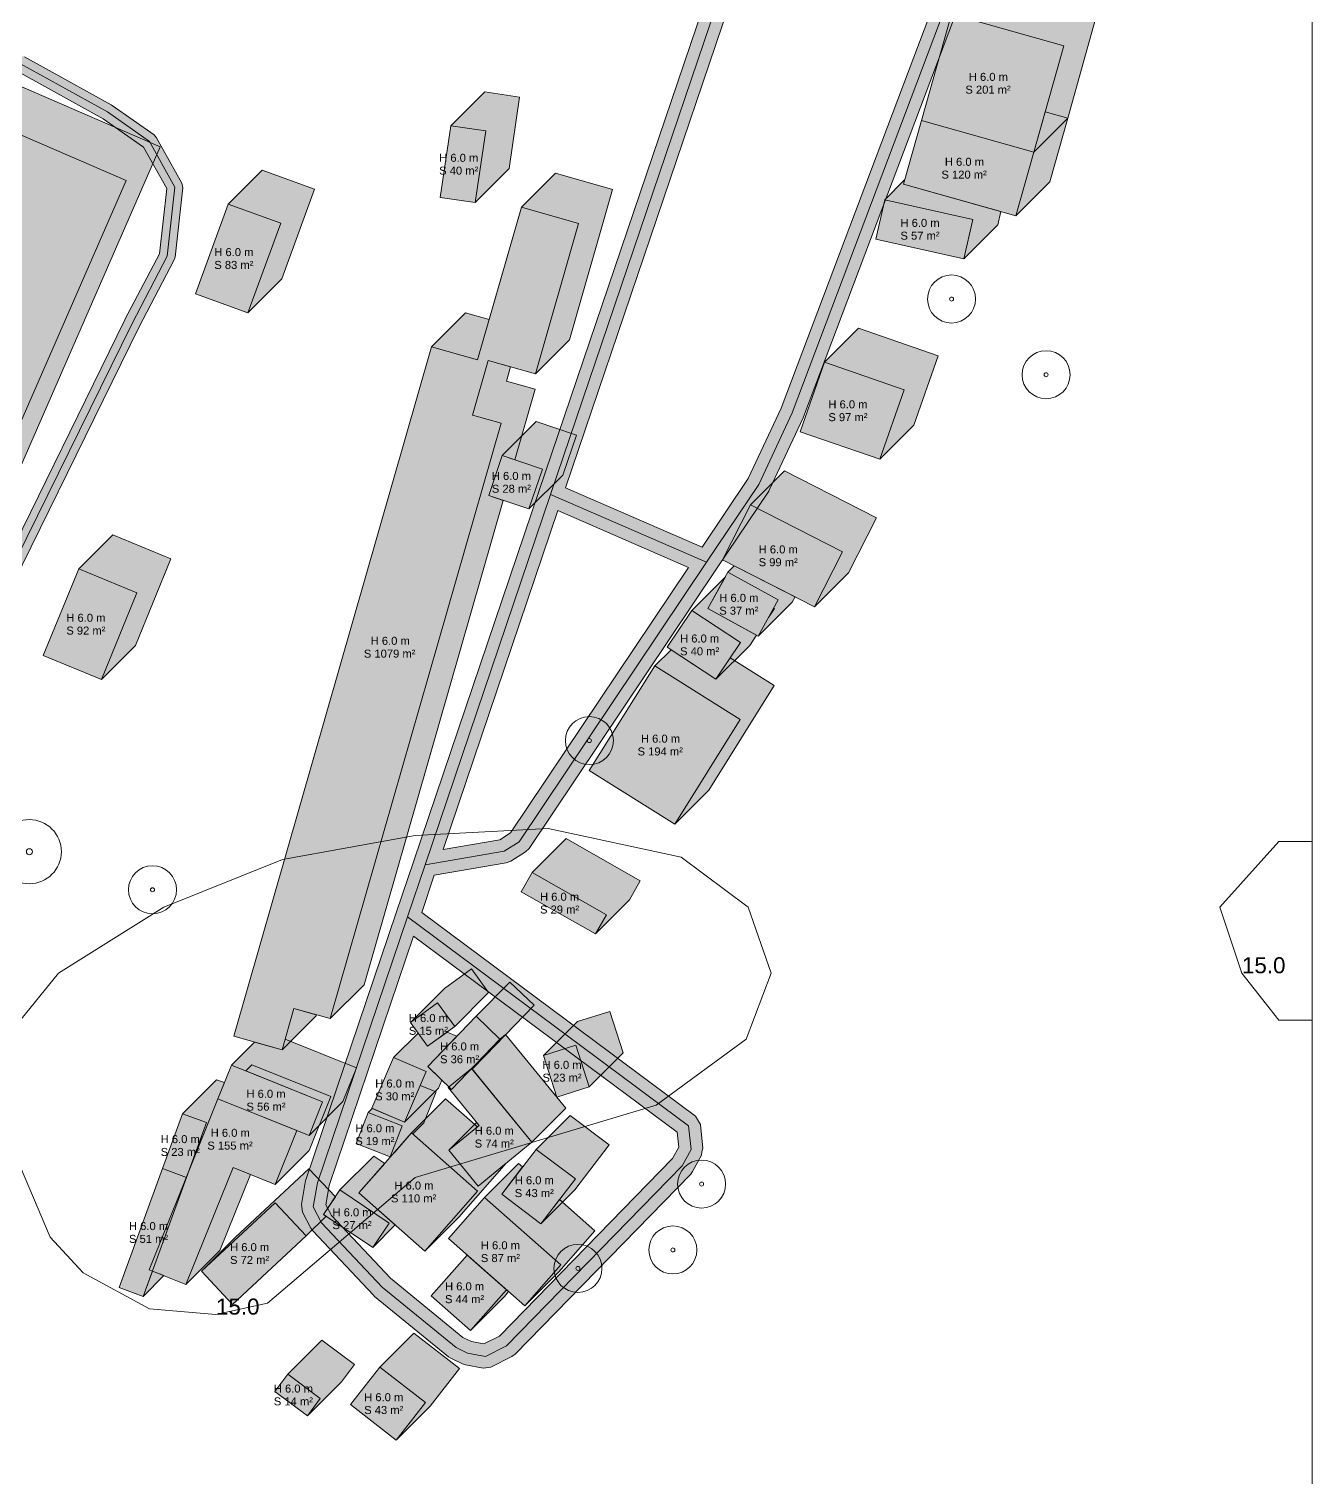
# Model space of a CAD drawing. Header units: metres. Extents: x -3 to 651, y -5 to 644.
# Drawn here: x 487.1 to 647.4, y 361.7 to 542.6 of the extents above; entities that cross this region are included whole.
import ezdxf

# ---------------------------------------------------------------- set-up
doc = ezdxf.new("R2010")
doc.units = ezdxf.units.M
doc.header["$MEASUREMENT"] = 0
for name, color, linetype, lineweight, true_color in [('TPX_BUILDING_AREAS_TEXT', 7, 'CONTINUOUS', 0, 0x000000), ('TPX_BUILDING_HEIGHTS_TEXT', 7, 'CONTINUOUS', 0, 0x000000), ('TPX_BUILDINGS', 7, 'CONTINUOUS', 0, 0x000000), ('TPX_BUILDINGS_HATCH', 7, 'CONTINUOUS', 0, 0xf0f0f0), ('TPX_BUILDINGS_SHADOWS_HATCH', 7, 'CONTINUOUS', 0, 0x000000), ('TPX_BUILDINGS_SHADOWS_OUTLINES', 7, 'CONTINUOUS', 0, 0x000000), ('TPX_CONTOUR_LINES_5M', 7, 'CONTINUOUS', 0, 0x969696), ('TPX_CONTOUR_LINES_5M_TEXT', 7, 'CONTINUOUS', 0, 0x000000), ('TPX_FRAME_PROJECT', 7, 'CONTINUOUS', 0, 0x000000), ('TPX_ROADS_AXES', 7, 'CONTINUOUS', 0, 0x323232), ('TPX_ROADS_CONTOURS', 7, 'CONTINUOUS', 0, 0x646464), ('TPX_ROADS_HATCH', 7, 'CONTINUOUS', 0, 0xc8c8c8), ('TPX_VEGETATION_TREES_INDIVIDUAL', 7, 'CONTINUOUS', 0, 0x136734)]:
    doc.layers.add(name, color=color, linetype=linetype, lineweight=lineweight, true_color=true_color)
doc.styles.add('TPX_TEXTE', font='arial.ttf')

# ---------------------------------------------------------------- blocks, each defined once
blk = doc.blocks.new('TREETR003_CR030')
at = {"layer": 'TPX_VEGETATION_TREES_INDIVIDUAL'}
for radius in [3, 0.25]:
    blk.add_circle((0, 0, 0.04), radius, dxfattribs=at)
blk = doc.blocks.new('TREETR004_CR040')
at = {"layer": 'TPX_VEGETATION_TREES_INDIVIDUAL'}
for radius in [4, 0.375]:
    blk.add_circle((0, 0, 0.04), radius, dxfattribs=at)

msp = doc.modelspace()

# ---------------------------------------------------------------- hatches: boundary and pattern name
at = {"layer": 'TPX_BUILDINGS_HATCH'}
for points in [[(602.35, 544.46), (598.61, 531.18), (612.65, 527.23), (616.39, 540.51), (602.35, 544.46)], [(449.32, 501.09), (442.49, 485.48), (476.16, 470.92), (499.26, 523.68), (465.8, 538.14), (456.95, 517.94), (451.77, 520.18), (444.35, 503.24), (449.32, 501.09)], [(539.8, 530.52), (538.49, 521.57), (542.84, 520.95), (544.16, 529.88), (539.8, 530.52)], [(598.61, 531.18), (596.37, 523.24), (610.41, 519.28), (612.65, 527.23), (598.61, 531.18)], [(594.03, 521.3), (592.9, 516.38), (603.9, 513.9), (605.02, 518.82), (594.03, 521.3)], [(512, 520.73), (507.9, 509.55), (514.44, 507.17), (518.55, 518.36), (512, 520.73)], [(537.4, 502.91), (512.68, 416.8), (518.72, 415.1), (520.21, 420.27), (524.73, 418.99), (546.1, 493.38), (542.52, 494.39), (544.48, 501.2), (550.37, 499.53), (555.77, 518.34), (548.63, 520.35), (543.16, 501.29), (537.4, 502.91)], [(586.5, 500.99), (583.47, 492.31), (593.41, 488.88), (596.44, 497.55), (586.5, 500.99)], [(546.24, 489.33), (544.56, 484.34), (549.57, 482.66), (551.25, 487.65), (546.24, 489.33)], [(577.26, 483.16), (573.76, 476.29), (585.24, 470.45), (588.73, 477.32), (577.26, 483.16)], [(493.31, 475.18), (488.88, 464.34), (496.16, 461.36), (500.59, 472.19), (493.31, 475.18)], [(574.43, 474.75), (571.93, 470.21), (578.21, 466.78), (580.71, 471.32), (574.43, 474.75)], [(569.93, 469.99), (566.85, 465.4), (572.92, 461.38), (576, 465.98), (569.93, 469.99)], [(565.28, 463.05), (557.1, 449.98), (567.78, 443.3), (575.97, 456.36), (565.28, 463.05)], [(549.96, 437.23), (548.61, 434.85), (557.89, 429.6), (559.24, 431.98), (549.96, 437.23)], [(538.16, 420.97), (534.77, 418.52), (536.9, 415.57), (540.29, 418.02), (538.16, 420.97)], [(542.96, 419.31), (536.92, 413), (539.9, 410.13), (545.95, 416.44), (542.96, 419.31)], [(555.43, 415.66), (551.39, 414.39), (553.05, 409.19), (557.09, 410.47), (555.43, 415.66)], [(512.39, 413.19), (510.71, 408.98), (522.09, 404.4), (523.79, 408.61), (512.39, 413.19)], [(532.66, 414.12), (529.95, 407.79), (534.01, 406.05), (536.71, 412.39), (532.66, 414.12)], [(542.4, 412.78), (539.47, 410.38), (543.34, 405.64), (539.55, 402.55), (543.21, 398.05), (549.94, 403.56), (542.4, 412.78)], [(510.71, 408.98), (502.12, 387.62), (506.7, 385.78), (512.59, 400.41), (517.86, 398.29), (520.56, 405.02), (510.71, 408.98)], [(506.27, 407.12), (503.77, 400.26), (506.78, 399.16), (509.28, 406.02), (506.27, 407.12)], [(529.47, 407.26), (527.96, 403.41), (532.21, 401.74), (533.72, 405.61), (529.47, 407.26)], [(534.91, 404.72), (528.31, 397.25), (536.55, 389.96), (543.15, 397.43), (534.91, 404.72)], [(550.46, 402.66), (546.17, 397.05), (551.07, 393.35), (555.37, 398.97), (550.46, 402.66)], [(503.77, 400.26), (498.35, 385.39), (501.36, 384.3), (506.78, 399.16), (503.77, 400.26)], [(525.93, 397.59), (523.9, 394.54), (530.06, 390.42), (532.1, 393.45), (525.93, 397.59)], [(544.03, 396.66), (539.51, 391.53), (549.04, 383.11), (553.57, 388.24), (544.03, 396.66)], [(517.84, 396), (508.64, 387.44), (512.54, 383.3), (521.75, 391.86), (517.84, 396)], [(541.85, 389.46), (537.36, 384.36), (542.26, 380.04), (546.75, 385.13), (541.85, 389.46)], [(519.43, 374.57), (517.83, 372.42), (521.9, 369.39), (523.5, 371.54), (519.43, 374.57)], [(530.93, 375.46), (527.25, 370.77), (532.98, 366.33), (536.66, 371.03), (530.93, 375.46)]]:
    msp.add_hatch(color=256, dxfattribs=at).paths.add_polyline_path(points)
at = {"layer": 'TPX_BUILDINGS_SHADOWS_HATCH'}
for points in [[(606.6, 548.7), (602.35, 544.46), (616.39, 540.51), (612.65, 527.23), (616.89, 531.47), (620.63, 544.75), (606.6, 548.7)], [(470.04, 542.38), (465.8, 538.14), (499.26, 523.68), (476.16, 470.92), (480.41, 475.16), (503.5, 527.92), (470.04, 542.38)], [(544.04, 534.76), (539.8, 530.52), (544.16, 529.88), (542.84, 520.95), (547.09, 525.19), (548.4, 534.12), (544.04, 534.76)], [(612.65, 527.23), (610.41, 519.28), (614.65, 523.52), (616.89, 531.47), (614.07, 532.26), (612.65, 527.23)], [(516.24, 524.98), (512, 520.73), (518.55, 518.36), (514.44, 507.17), (518.69, 511.41), (522.79, 522.61), (516.24, 524.98)], [(552.87, 524.6), (548.63, 520.35), (555.77, 518.34), (550.37, 499.53), (554.62, 503.78), (560.01, 522.58), (552.87, 524.6)], [(596.54, 523.81), (594.03, 521.3), (605.02, 518.82), (603.9, 513.9), (608.14, 518.14), (608.52, 519.82), (596.37, 523.24), (596.54, 523.81)], [(541.64, 507.15), (537.4, 502.91), (543.16, 501.29), (548.63, 520.35), (544.6, 506.32), (541.64, 507.15)], [(590.75, 505.23), (586.5, 500.99), (596.44, 497.55), (593.41, 488.88), (597.65, 493.12), (600.69, 501.79), (590.75, 505.23)], [(546.1, 493.38), (524.73, 418.99), (528.97, 423.23), (546.35, 483.74), (544.56, 484.34), (546.24, 489.33), (547.81, 488.8), (550.34, 497.62), (546.76, 498.63), (547.28, 500.41), (544.48, 501.2), (542.52, 494.39), (546.1, 493.38)], [(550.48, 493.57), (546.24, 489.33), (551.25, 487.65), (549.57, 482.66), (553.81, 486.9), (555.49, 491.89), (550.48, 493.57)], [(581.5, 487.41), (577.26, 483.16), (588.73, 477.32), (585.24, 470.45), (589.48, 474.69), (592.98, 481.57), (581.5, 487.41)], [(497.56, 479.42), (493.31, 475.18), (500.59, 472.19), (496.16, 461.36), (500.4, 465.6), (504.84, 476.43), (497.56, 479.42)], [(574.11, 474.17), (569.93, 469.99), (576, 465.98), (572.92, 461.38), (577.16, 465.62), (578.01, 466.89), (571.93, 470.21), (574.11, 474.17)], [(575.23, 475.54), (574.43, 474.75), (580.71, 471.32), (578.21, 466.78), (582.45, 471.02), (582.82, 471.68), (575.23, 475.54)], [(580.15, 470.29), (579.5, 469.11), (580.24, 470.22), (580.15, 470.29)], [(567.32, 465.08), (565.28, 463.05), (575.97, 456.36), (567.78, 443.3), (572.03, 447.54), (580.22, 460.6), (574.71, 464.05), (572.92, 461.38), (567.32, 465.08)], [(554.21, 441.48), (549.96, 437.23), (559.24, 431.98), (557.89, 429.6), (562.13, 433.84), (563.48, 436.22), (554.21, 441.48)], [(539.01, 422.77), (534.77, 418.52), (538.16, 420.97), (540.29, 418.02), (544.53, 422.26), (542.4, 425.21), (539.01, 422.77)], [(545.95, 416.44), (542.42, 412.76), (542.47, 412.7), (544.14, 414.37), (550.2, 420.68), (547.2, 423.55), (542.96, 419.31), (545.95, 416.44)], [(520.21, 420.27), (518.72, 415.1), (522.96, 419.34), (523, 419.48), (520.21, 420.27)], [(555.63, 418.63), (551.39, 414.39), (555.43, 415.66), (557.09, 410.47), (561.33, 414.71), (559.67, 419.9), (555.63, 418.63)], [(515.27, 416.07), (512.39, 413.19), (523.79, 408.61), (522.09, 404.4), (526.33, 408.65), (528.03, 412.85), (519.1, 416.44), (518.72, 415.1), (515.27, 416.07)], [(535.73, 417.19), (532.66, 414.12), (536.71, 412.39), (534.01, 406.05), (538.25, 410.29), (538.68, 411.3), (536.92, 413), (540.56, 416.8), (539.33, 417.32), (536.9, 415.57), (535.73, 417.19)], [(545.95, 416.44), (542.42, 412.76), (549.94, 403.56), (554.18, 407.8), (546.65, 417.02), (545.94, 416.44), (545.95, 416.44)], [(522.09, 404.4), (510.71, 408.98), (520.56, 405.02), (517.86, 398.29), (522.1, 402.53), (524.8, 409.26), (514.95, 413.22), (514.19, 412.46), (523.79, 408.61), (522.09, 404.4)], [(510.51, 411.36), (506.27, 407.12), (509.28, 406.02), (506.99, 399.74), (510.71, 408.98), (511.51, 411), (510.51, 411.36)], [(512.76, 408.16), (510.71, 408.98), (512.76, 408.16), (512.76, 408.16)], [(529.98, 407.78), (529.47, 407.26), (533.72, 405.61), (532.21, 401.74), (532.79, 402.32), (534.91, 404.72), (535.06, 404.59), (536.45, 405.99), (537.96, 409.85), (535.96, 410.63), (534.01, 406.05), (529.98, 407.78)], [(539.15, 408.96), (534.91, 404.72), (543.15, 397.43), (536.55, 389.96), (540.8, 394.2), (546.76, 400.96), (543.21, 398.05), (539.55, 402.55), (543.12, 405.46), (539.15, 408.96)], [(539.55, 410.46), (539.47, 410.38), (539.56, 410.45), (539.55, 410.46)], [(543.03, 406.02), (539.55, 402.55), (543.34, 405.64), (543.03, 406.02)], [(554.71, 406.9), (550.46, 402.66), (555.37, 398.97), (551.07, 393.35), (555.31, 397.59), (559.61, 403.21), (554.71, 406.9)], [(508.64, 404.27), (506.99, 399.74), (508.79, 404.22), (508.64, 404.27)], [(530.17, 401.83), (525.93, 397.59), (532.1, 393.45), (530.06, 390.42), (532.86, 393.22), (528.31, 397.25), (531.54, 400.91), (530.17, 401.83)], [(512.59, 400.41), (506.7, 385.78), (510.94, 390.02), (514.77, 399.53), (512.59, 400.41)], [(512.88, 391.69), (508.64, 387.44), (517.84, 396), (521.75, 391.86), (524.21, 394.33), (523.9, 394.54), (525.38, 396.75), (522.08, 400.24), (512.88, 391.69)], [(548.28, 400.9), (544.03, 396.66), (553.57, 388.24), (549.04, 383.11), (553.29, 387.35), (557.81, 392.48), (553.39, 396.38), (551.07, 393.35), (546.17, 397.05), (548.78, 400.46), (548.28, 400.9)], [(502.51, 387.46), (501.36, 384.3), (503.95, 386.89), (502.51, 387.46)], [(546.75, 385.13), (542.26, 380.04), (546.5, 384.28), (547.03, 384.89), (546.75, 385.13)], [(523.67, 378.82), (519.43, 374.57), (523.5, 371.54), (521.9, 369.39), (526.15, 373.63), (527.75, 375.78), (523.67, 378.82)], [(535.17, 379.7), (530.93, 375.46), (536.66, 371.03), (532.98, 366.33), (537.23, 370.57), (540.9, 375.27), (535.17, 379.7)]]:
    msp.add_hatch(color=256, dxfattribs=at).paths.add_polyline_path(points)
at = {"layer": 'TPX_ROADS_HATCH'}
h = msp.add_hatch(color=256, dxfattribs=at)
h.paths.add_polyline_path([(0, 626.36), (0, 623.38), (20.72, 622.78), (20.44, 610.2), (19.57, 563.48), (19.57, 563.34), (22.68, 523.48), (24.14, 476.3), (23.92, 459.7), (23.92, 459.66), (24.33, 420.8), (23.7, 400.85), (23.02, 374.89), (20.39, 355.89), (18.62, 343.04), (18.6, 342.93), (16.41, 308.43), (15.76, 298.35), (15.76, 298.25), (15.8, 266.06), (14.66, 243.43), (14.66, 243.39), (14, 209.12), (13.69, 198.26), (13.69, 198.2), (14.1, 153.8), (14.55, 152.74), (15.61, 152.31), (16.67, 152.76), (17.1, 153.83), (16.69, 198.2), (16.85, 203.65), (18.12, 201.4), (18.42, 201.02), (26.17, 194.08), (35.33, 185.81), (35.56, 185.64), (53.51, 174.76), (53.92, 174.59), (70.36, 170.48), (70.5, 170.45), (88.15, 167.86), (85.52, 130.17), (85.55, 129.76), (87.44, 120.78), (87.74, 120.14), (92.32, 114.53), (92.97, 114.07), (98.28, 112.13), (98.67, 112.05), (219.89, 101.67), (217.75, 74.36), (217.99, 73.42), (219.9, 70.47), (220.22, 70.12), (222.45, 68.34), (223.3, 68.02), (324.52, 62.03), (325.2, 62.15), (328.66, 63.62), (329.35, 64.2), (330.55, 66.14), (330.77, 66.83), (331.58, 79.95), (331.95, 81.26), (334.01, 81.75), (343.46, 81.81), (355.76, 78.97), (359.59, 74.89), (359.83, 74.68), (364.77, 71.27), (365.11, 71.1), (376.65, 66.94), (376.85, 66.88), (388.25, 64.49), (388.82, 64.48), (399.35, 66.35), (399.76, 66.49), (439.53, 86.5), (439.74, 86.62), (456.88, 98.98), (457.09, 99.16), (471.98, 114.64), (472.13, 114.82), (477.65, 122.74), (495.27, 111.89), (466.59, 80.37), (466.2, 79.29), (466.69, 78.25), (467.77, 77.86), (468.8, 78.35), (497.87, 110.29), (518.25, 97.75), (519.39, 97.57), (520.32, 98.25), (520.5, 99.38), (519.82, 100.31), (498.39, 113.5), (479.32, 125.23), (488.77, 139.98), (488.93, 140.29), (497.44, 164.5), (499.6, 164.41), (514.6, 163.41), (527.61, 160.98), (537.2, 155.82), (546.73, 148.54), (541.08, 129.85), (525.96, 94.68), (510.85, 74.69), (491.55, 53.47), (491.16, 52.39), (491.65, 51.35), (492.73, 50.96), (493.77, 51.45), (513.12, 72.72), (513.2, 72.83), (527.74, 92.06), (531.36, 90.42), (509.2, 56.76), (505.38, 52.02), (505.06, 50.92), (505.61, 49.91), (506.71, 49.59), (507.72, 50.14), (510.82, 53.99), (523.79, 47.44), (523.9, 47.39), (588.77, 21.19), (589.92, 21.2), (590.72, 22.02), (590.71, 23.16), (589.89, 23.97), (525.08, 50.15), (512.59, 56.46), (534.13, 89.16), (546.32, 83.64), (619.97, 51.14), (621.12, 51.11), (621.95, 51.91), (621.97, 53.05), (621.18, 53.88), (547.54, 86.38), (534.2, 92.42), (529.23, 94.68), (543.87, 128.74), (543.93, 128.9), (549.43, 147.09), (572.97, 137.48), (611.82, 121.61), (605.38, 105.69), (594.65, 80.49), (594.55, 80.12), (594.4, 79.15), (594.73, 77.97), (595.42, 77.13), (595.97, 76.72), (619.59, 66.25), (620.32, 66.12), (621.61, 66.23), (622.51, 66.62), (623.48, 67.52), (623.84, 68.03), (633.93, 91.88), (634.04, 92.52), (633.98, 94.39), (633.33, 95.58), (631.79, 96.63), (631.62, 96.67), (631.5, 96.79), (608.72, 105.95), (615.16, 121.86), (632.27, 162.99), (632.39, 163.61), (632.36, 164.76), (632.06, 165.61), (631.32, 166.62), (630.76, 167.08), (596.51, 183.63), (595.95, 183.78), (594.22, 183.88), (593.32, 183.65), (592.16, 182.92), (591.6, 182.27), (572.77, 140.8), (550.3, 149.97), (554.66, 164.42), (554.72, 164.81), (554.9, 171.66), (554.85, 171.78), (554.89, 171.9), (553.59, 181.37), (553.22, 182.17), (551.39, 184.21), (550.89, 184.58), (548.42, 185.69), (547.93, 185.81), (502.83, 189.6), (499.57, 232.99), (499.51, 233.32), (494.81, 248.5), (494.74, 248.7), (483.58, 272.46), (494.4, 273.65), (494.43, 273.65), (512.37, 276.09), (512.56, 276.12), (527.83, 280.18), (527.88, 280.2), (539.25, 283.67), (549.72, 285.98), (550.66, 286.64), (550.86, 287.77), (550.2, 288.71), (549.07, 288.91), (538.54, 286.59), (538.43, 286.56), (527.03, 283.07), (511.88, 279.05), (494.05, 276.63), (482.09, 275.31), (473.83, 288.03), (473.73, 288.16), (462.89, 301.37), (462.72, 301.55), (442.11, 319.58), (441.88, 319.75), (423.34, 330.57), (423.03, 330.7), (410.97, 334.45), (421.78, 364.82), (421.86, 365.2), (427.09, 428.72), (427.85, 433.7), (427.87, 433.9), (428.32, 456.45), (432.63, 576.32), (433.77, 581.96), (436.11, 586.71), (439.79, 590.41), (444.61, 595.01), (444.71, 595.12), (454.97, 607.05), (456.54, 607), (461.9, 585.26), (466.16, 562.05), (467.58, 551.33), (467.65, 551.09), (469.86, 545.65), (470.24, 545.19), (476.46, 541.13), (476.62, 541.04), (485.61, 537.35), (496.37, 531.41), (501.41, 527.87), (504.3, 522.68), (503.39, 514.53), (499.09, 506.31), (499.08, 506.29), (483.32, 474.22), (483.27, 473.46), (483.77, 472.88), (484.54, 472.83), (485.11, 473.34), (500.87, 505.4), (505.25, 513.77), (505.36, 514.13), (506.33, 522.77), (506.21, 523.37), (503.05, 529.04), (502.75, 529.38), (497.47, 533.08), (497.38, 533.13), (486.53, 539.13), (486.43, 539.18), (477.47, 542.86), (471.6, 546.69), (469.55, 551.72), (468.14, 562.34), (468.13, 562.39), (463.86, 585.65), (463.85, 585.71), (458.61, 606.94), (460.07, 606.9), (486.2, 605.12), (501.98, 602.87), (521.05, 597.74), (583.12, 580.12), (550.85, 484.95), (535.18, 438.71), (532.98, 432.2), (521.72, 398.99), (521.66, 398.76), (521.13, 395.76), (521.28, 394.81), (522.31, 392.81), (522.55, 392.47), (530.14, 384.43), (530.28, 384.29), (539.53, 376.75), (539.81, 376.57), (541.25, 375.86), (541.63, 375.74), (543.86, 375.32), (544.81, 375.45), (547.44, 376.77), (547.85, 377.06), (569.78, 399.58), (570.02, 399.9), (571.13, 401.92), (571.18, 402.37), (571.31, 402.8), (570.99, 405.78), (570.39, 406.82), (536.17, 432.27), (537.74, 436.9), (546.74, 438.45), (547.29, 438.66), (549.14, 439.83), (549.58, 440.26), (573.01, 475.18), (579.53, 484.89), (579.64, 485.09), (583.82, 494.06), (583.86, 494.16), (613.12, 571.6), (647.01, 561.99), (647.42, 562.04), (647.42, 564.99), (612.61, 574.87), (585.46, 582.58), (521.86, 600.63), (521.84, 600.64), (502.67, 605.79), (502.49, 605.82), (486.57, 608.09), (486.46, 608.11), (462.12, 609.77), (466.58, 624.54), (471.9, 635.9), (475, 642.55), (475.03, 643.18), (471.99, 643.18), (469.18, 637.18), (463.81, 625.72), (463.74, 625.51), (459.03, 609.93), (457.25, 609.99), (454.34, 610.06), (438.24, 610.52), (451.02, 642.63), (451.01, 643.18), (448.01, 643.18), (435.05, 610.62), (407.84, 611.63), (100.6, 622.94), (22.31, 625.73), (0.04, 626.38), (0, 626.36)])
h.paths.add_polyline_path([(17.01, 209.47), (17.66, 243.31), (18.79, 265.95), (18.8, 266.03), (18.76, 298.21), (19.2, 304.99), (29.54, 294.93), (29.65, 294.84), (37.92, 288.18), (38.01, 288.11), (50.13, 279.82), (50.58, 279.61), (56.94, 277.83), (57.24, 277.78), (65.98, 277.16), (66.22, 277.16), (81.19, 278.58), (81.5, 278.64), (106, 286.45), (113.49, 287.34), (121.16, 286.67), (129.54, 284.99), (136.85, 282.55), (140.78, 280.61), (143.83, 277.52), (145.48, 273.27), (146.85, 261.66), (142.1, 261.99), (47.44, 269.16), (25.44, 270.81), (24.35, 270.45), (23.83, 269.43), (24.19, 268.34), (25.22, 267.82), (45.78, 266.28), (43.7, 200.48), (43.78, 199.96), (46.7, 191.12), (47.11, 190.49), (52.57, 185.46), (53.07, 185.15), (60.77, 182.33), (61.2, 182.24), (133.75, 177.93), (133.39, 165.99), (89.93, 170.63), (71.01, 173.41), (54.87, 177.44), (37.23, 188.13), (28.17, 196.32), (20.61, 203.09), (17.01, 209.47)], flags=16)
h.paths.add_polyline_path([(19.45, 308.92), (21.6, 342.69), (23.04, 353.2), (28.6, 349.77), (28.86, 349.64), (34.48, 347.5), (34.58, 347.46), (46.12, 343.96), (46.32, 343.91), (73.56, 339.62), (74.68, 339.89), (75.28, 340.87), (75.01, 341.98), (74.03, 342.58), (46.89, 346.86), (35.5, 350.32), (30.06, 352.39), (23.49, 356.45), (26, 374.56), (26.02, 374.72), (26.7, 400.76), (27.3, 419.77), (46.44, 419.47), (53.83, 419.25), (61.91, 419.01), (67.77, 418.85), (79.01, 418.52), (91.01, 418.16), (101.56, 417.86), (115.18, 417.45), (133.59, 416.92), (132.78, 371.65), (132.68, 364.05), (132.96, 363.34), (133.66, 363.04), (134.38, 363.32), (134.68, 364.02), (134.77, 370.65), (186.06, 371.72), (186.8, 371.26), (187.18, 371.35), (193.54, 366.21), (194.28, 365.99), (194.95, 366.36), (195.17, 367.09), (194.8, 367.76), (189.1, 372.36), (203.05, 382.3), (203.37, 382.61), (214.09, 396.7), (214.37, 397.32), (217.15, 411.54), (217.18, 411.77), (218.58, 446.17), (218.38, 446.99), (214.48, 453.63), (213.85, 454.21), (205.35, 458.44), (204.79, 458.59), (198.5, 459.06), (198.22, 459.05), (190.14, 458.13), (189.88, 458.08), (185.01, 456.64), (190.25, 465.21), (202.51, 466.84), (202.58, 466.85), (218.55, 469.7), (218.72, 469.74), (233.92, 474.32), (234.3, 474.5), (244.34, 481.02), (244.73, 481.39), (253.88, 493.78), (254.06, 494.12), (258.03, 504.11), (258.06, 504.2), (260.98, 513.16), (261.05, 513.47), (262.13, 524), (262.13, 524.05), (262.8, 534.37), (278.05, 530.25), (292.14, 523.19), (314.11, 506.42), (314.14, 506.4), (322.34, 500.43), (320.32, 479.32), (277.45, 481.57), (276.33, 481.15), (274.86, 479.74), (274.47, 479.12), (273.87, 477.27), (273.8, 476.64), (274.03, 474.64), (274.37, 473.84), (275.85, 472.1), (276.91, 471.57), (290.18, 470.89), (296.02, 470.54), (319.33, 469.08), (316.47, 439.15), (316.22, 438.62), (315.61, 438.3), (272.04, 438.87), (270.97, 438.44), (270.52, 437.39), (270.94, 436.32), (272, 435.87), (315.95, 435.29), (316.67, 435.47), (318.07, 436.2), (318.73, 436.9), (319.3, 438.12), (319.43, 438.61), (322.46, 470.34), (323.16, 477.6), (325.16, 498.38), (393.1, 448.94), (390.16, 443.34), (386.8, 438.51), (386.75, 438.44), (382.89, 432.23), (376.45, 422.87), (362.29, 419.07), (361.96, 418.94), (350.17, 412.54), (350, 412.43), (339.74, 404.88), (339.38, 404.51), (336.7, 400.47), (336.48, 399.91), (335.64, 395.43), (335.65, 394.85), (337.1, 387.79), (337.25, 387.37), (341.74, 379.12), (342.01, 378.9), (342.21, 378.6), (347.68, 374.82), (348.16, 374.6), (354, 373.11), (354.37, 373.06), (363.48, 373.03), (364.2, 373.2), (370.73, 376.71), (371.29, 377.23), (374.86, 382.89), (375.07, 383.41), (377.03, 393.63), (377.04, 393.73), (379.35, 412.41), (379.36, 412.68), (378.9, 421.14), (385.38, 430.56), (385.42, 430.62), (389.28, 436.83), (392.68, 441.7), (392.78, 441.86), (395.59, 447.24), (414.15, 435.22), (413.13, 421.29), (406.43, 368.21), (387.94, 308.99), (274.78, 317.2), (273.69, 316.83), (273.17, 315.81), (273.53, 314.72), (274.56, 314.2), (387.06, 306.05), (378.57, 276.64), (264.16, 286.18), (263.07, 285.83), (262.54, 284.81), (262.89, 283.71), (263.91, 283.19), (377.62, 273.7), (367.02, 243.15), (360.66, 243.9), (360.42, 243.91), (352.83, 243.59), (352.59, 243.56), (345.41, 242.1), (318.34, 246.4), (318.23, 246.42), (255.25, 251.62), (248.81, 252.15), (201.35, 257), (178.15, 259.38), (179.96, 281.2), (179.83, 281.93), (178.74, 284.37), (178.25, 284.97), (175.28, 287.12), (174.49, 287.4), (158.91, 288.31), (157.27, 288.88), (156.23, 290.02), (153.12, 293.73), (153.01, 293.85), (151.32, 295.46), (150.43, 295.87), (146.88, 296.2), (146.83, 296.21), (115.56, 297.98), (116.32, 317.41), (115.93, 318.49), (114.88, 318.97), (113.81, 318.57), (113.33, 317.53), (112.51, 296.63), (112.9, 295.56), (113.92, 295.07), (146.63, 293.21), (149.63, 292.93), (150.88, 291.74), (153.95, 288.07), (155.3, 286.58), (155.92, 286.17), (158.12, 285.41), (158.52, 285.33), (173.88, 284.43), (176.16, 282.78), (176.94, 281.06), (175.16, 259.64), (149.89, 261.44), (148.44, 273.81), (148.35, 274.18), (146.51, 278.9), (146.18, 279.41), (142.73, 282.9), (142.33, 283.19), (138.09, 285.28), (137.9, 285.36), (130.41, 287.87), (130.23, 287.92), (121.67, 289.63), (121.51, 289.65), (113.6, 290.34), (113.29, 290.34), (105.5, 289.41), (105.22, 289.35), (80.74, 281.55), (66.07, 280.16), (57.6, 280.76), (51.62, 282.43), (39.75, 290.56), (31.58, 297.13), (19.45, 308.92)], flags=16)
h.paths.add_polyline_path([(22.57, 563.5), (23.44, 610.14), (23.72, 622.68), (98.97, 620), (97.6, 594.04), (97.6, 594), (97.38, 583.61), (70.43, 564.13), (70.4, 564.11), (41.37, 541.43), (41.3, 541.37), (35.99, 536.43), (30.67, 531.51), (30.64, 531.48), (25.47, 526.28), (22.57, 563.5)], flags=16)
h.paths.add_polyline_path([(25.68, 523.65), (32.05, 530.06), (37.35, 534.96), (42.63, 539.88), (71.61, 562.52), (98.62, 582.04), (98.77, 581.96), (113.48, 580.89), (113.51, 580.89), (129.7, 580.02), (143.93, 578.74), (159.05, 573.38), (170.18, 564.61), (180.09, 552.74), (185.88, 542.14), (187.06, 537.02), (193.13, 495.74), (192.34, 478.52), (187.99, 467.27), (180.76, 455.42), (174.25, 454), (166.39, 453.74), (134.13, 456.06), (95.44, 458.71), (55, 461.22), (54.9, 461.22), (26.94, 461.18), (27.12, 474.69), (35.63, 471.51), (35.79, 471.46), (48.98, 468.88), (49.11, 468.86), (133.39, 463.34), (134.12, 463.59), (134.45, 464.28), (134.77, 469.43), (134.77, 469.47), (135.15, 489.19), (135.5, 505.38), (135.85, 518.92), (136.28, 552.33), (135.99, 553.04), (135.29, 553.35), (134.58, 553.06), (134.28, 552.36), (133.85, 518.95), (133.5, 505.43), (133.15, 489.23), (132.77, 469.53), (132.52, 465.4), (49.31, 470.86), (36.26, 473.41), (27.12, 476.82), (25.68, 523.61), (25.68, 523.65)], flags=16)
h.paths.add_polyline_path([(26.94, 458.18), (54.86, 458.22), (95.24, 455.72), (133.07, 453.12), (133.2, 448.75), (133.15, 446.28), (133.31, 436.14), (133.41, 429.66), (133.59, 418.92), (115.24, 419.45), (101.62, 419.86), (91.07, 420.16), (79.07, 420.52), (67.83, 420.85), (61.97, 421.01), (53.89, 421.25), (46.48, 421.47), (27.32, 421.77), (26.94, 458.18)], flags=16)
h.paths.add_polyline_path([(46.71, 200.65), (48.78, 266.05), (140.37, 259.12), (136.71, 214.77), (133.92, 180.93), (61.6, 185.22), (54.38, 187.87), (49.43, 192.43), (46.71, 200.65)], flags=16)
h.paths.add_polyline_path([(88.53, 130.17), (91.13, 167.48), (134.68, 162.84), (134.72, 162.83), (162.83, 160.43), (160.97, 141.86), (160.97, 141.55), (161.54, 136.25), (161.67, 135.78), (163.43, 131.95), (164.66, 131.08), (263.6, 122.17), (263.63, 122.17), (293.97, 120), (345.03, 115.46), (342.88, 94.16), (221.63, 104.54), (99.12, 115.02), (94.38, 116.74), (90.3, 121.75), (88.53, 130.17)], flags=16)
h.paths.add_polyline_path([(100.41, 584.85), (100.6, 593.91), (101.97, 619.89), (406.87, 608.67), (410.79, 601.32), (410.84, 601.24), (413.53, 596.9), (415.27, 593.53), (417.03, 588.83), (417.21, 582.12), (416.76, 577.65), (416.75, 577.53), (414.26, 438.73), (396.63, 450.15), (400.86, 486.58), (400.83, 487.09), (399.82, 491.47), (399.55, 492.03), (397.04, 495.38), (396.45, 495.85), (392.26, 497.72), (391.89, 497.83), (387.45, 498.57), (387.28, 498.59), (352.92, 500.19), (351.84, 499.8), (351.35, 498.76), (351.74, 497.68), (352.78, 497.19), (387.05, 495.6), (391.21, 494.91), (394.87, 493.27), (396.97, 490.48), (397.85, 486.66), (393.84, 452.12), (324.8, 502.36), (315.92, 508.81), (293.85, 525.66), (293.61, 525.81), (279.26, 533), (278.98, 533.11), (261.81, 537.74), (261.54, 537.79), (240.96, 539.48), (240.87, 539.48), (230.55, 539.74), (218.62, 539.86), (218.58, 539.86), (208.75, 539.68), (197.58, 539.72), (197.42, 539.71), (189.7, 538.92), (188.76, 543.01), (188.61, 543.39), (182.65, 554.31), (182.49, 554.55), (172.38, 566.65), (172.16, 566.87), (160.71, 575.89), (160.29, 576.13), (144.75, 581.63), (144.39, 581.71), (129.94, 583.01), (129.89, 583.02), (113.69, 583.88), (100.41, 584.85)], flags=16)
h.paths.add_polyline_path([(134.8, 372.66), (135.61, 417.88), (135.61, 417.91), (135.41, 429.69), (135.31, 436.17), (135.15, 446.29), (135.18, 447.67), (143.08, 447.01), (156.55, 433.16), (157.26, 432.86), (157.97, 433.14), (158.27, 433.84), (157.99, 434.55), (144.25, 448.67), (143.62, 448.97), (135.18, 449.68), (135.08, 452.98), (166.26, 450.74), (166.41, 450.74), (174.49, 451.01), (174.76, 451.04), (182.03, 452.63), (182.07, 452.66), (182.13, 452.66), (190.61, 455.16), (198.42, 456.05), (204.28, 455.62), (212.12, 451.73), (215.56, 445.85), (214.19, 412.01), (211.5, 398.24), (201.12, 384.61), (186.18, 373.96), (186.02, 373.72), (134.8, 372.66)], flags=16)
h.paths.add_polyline_path([(136.39, 165.7), (136.8, 179.26), (139.61, 213.52), (196.06, 208.42), (191.9, 161.22), (164.59, 163.29), (136.39, 165.7)], flags=16)
h.paths.add_polyline_path([(139.78, 215.51), (143.36, 258.9), (148.44, 258.53), (176.4, 256.54), (200.08, 254.12), (196.23, 210.41), (139.78, 215.51)], flags=16)
h.paths.add_polyline_path([(163.97, 141.71), (165.82, 160.19), (192.66, 158.16), (228.77, 155.42), (246.28, 153.82), (323.7, 146.75), (324.18, 146.79), (332.93, 148.89), (333.69, 149.34), (336.44, 152.39), (341.68, 150.03), (341.88, 149.96), (347.28, 148.41), (345.28, 118.45), (294.23, 122.99), (294.2, 122.99), (263.85, 125.16), (165.8, 133.99), (164.5, 136.81), (163.97, 141.71)], flags=16)
h.paths.add_polyline_path([(190.25, 535.96), (197.65, 536.72), (208.76, 536.68), (208.79, 536.68), (218.61, 536.86), (230.51, 536.74), (240.75, 536.48), (259.83, 534.92), (259.14, 524.28), (258.08, 513.94), (255.23, 505.18), (251.35, 495.41), (242.47, 483.39), (232.85, 477.13), (217.94, 472.64), (202.09, 469.81), (191.65, 468.43), (195.22, 477.66), (195.32, 478.13), (196.13, 495.75), (196.12, 496.04), (190.25, 535.96)], flags=16)
h.paths.add_polyline_path([(193.9, 161.07), (198.05, 208.24), (249.5, 203.43), (245.55, 156.9), (229.03, 158.41), (229.01, 158.42), (193.9, 161.07)], flags=16)
h.paths.add_polyline_path([(198.22, 210.23), (202.07, 253.91), (248.52, 249.16), (248.55, 249.16), (253.98, 248.71), (249.68, 205.42), (198.22, 210.23)], flags=16)
h.paths.add_polyline_path([(220.78, 74.63), (222.88, 101.42), (342.64, 91.17), (342.22, 84.8), (333.82, 84.75), (333.48, 84.71), (330.4, 83.98), (329.71, 83.6), (329.3, 82.92), (328.65, 80.61), (328.6, 80.3), (327.8, 67.4), (327.05, 66.19), (324.35, 65.05), (223.95, 70.98), (222.29, 72.31), (220.78, 74.63)], flags=16)
h.paths.add_polyline_path([(247.54, 156.72), (251.49, 203.23), (309.98, 197.44), (310.04, 191.63), (310.06, 191.42), (311.08, 184.86), (311.12, 184.65), (313.05, 178.28), (313.13, 178.08), (315.95, 172.06), (316.05, 171.87), (319.7, 166.3), (319.83, 166.13), (324.24, 161.13), (324.39, 160.98), (329.46, 156.65), (329.62, 156.52), (333.76, 153.89), (331.78, 151.7), (323.72, 149.76), (247.54, 156.72)], flags=16)
h.paths.add_polyline_path([(251.67, 205.23), (255.97, 248.55), (317.93, 243.43), (339.5, 240), (338.88, 239.77), (338.69, 239.69), (333, 236.69), (332.83, 236.58), (327.6, 232.84), (327.44, 232.71), (322.78, 228.31), (322.64, 228.15), (318.62, 223.15), (318.5, 222.98), (315.21, 217.48), (315.12, 217.3), (312.6, 211.41), (312.53, 211.21), (310.84, 205.04), (310.8, 204.83), (310.1, 199.44), (251.67, 205.23)], flags=16)
h.paths.add_polyline_path([(276.82, 476.65), (277.21, 477.84), (277.94, 478.54), (320.03, 476.33), (319.62, 472.07), (296.2, 473.53), (290.36, 473.89), (277.72, 474.54), (276.96, 475.43), (276.82, 476.65)], flags=16)
h.paths.add_polyline_path([(312.97, 198.21), (313.76, 204.34), (315.4, 210.32), (317.84, 216.03), (321.02, 221.35), (324.91, 226.19), (329.43, 230.46), (334.49, 234.08), (340, 236.99), (345.85, 239.12), (353.08, 240.6), (360.43, 240.9), (367.7, 240.04), (379.31, 236.06), (384.15, 233.26), (388.65, 229.84), (392.7, 225.9), (396.22, 221.5), (399.67, 215.72), (402.23, 209.51), (403.84, 202.97), (404.46, 196.26), (404.29, 191.48), (403.61, 186.75), (401.89, 180.43), (399.28, 174.45), (395.83, 168.89), (391.63, 163.89), (389.15, 161.79), (389.09, 161.74), (386.71, 159.51), (381.26, 155.91), (375.33, 153.1), (369.05, 151.17), (362.56, 150.15), (355.83, 150.07), (349.17, 150.99), (342.81, 152.81), (336.78, 155.53), (331.32, 159), (326.42, 163.19), (322.15, 168.04), (318.62, 173.42), (315.89, 179.26), (314.02, 185.42), (313.04, 191.77), (312.97, 198.21)], flags=16)
h.paths.add_polyline_path([(338.65, 395.17), (339.37, 399.06), (341.73, 402.63), (351.69, 409.96), (363.23, 416.22), (375.97, 419.64), (376.35, 412.65), (374.07, 394.15), (372.18, 384.25), (368.96, 379.16), (363.11, 376.03), (354.56, 376.06), (349.17, 377.44), (344.2, 380.86), (339.99, 388.61), (338.65, 395.17)], flags=16)
h.paths.add_polyline_path([(345.21, 84.48), (345.72, 92.42), (348.16, 116.67), (348.17, 116.72), (350.25, 147.81), (355.53, 147.08), (355.76, 147.07), (361.04, 147.14), (355.2, 82.18), (345.21, 84.48)], flags=16)
h.paths.add_polyline_path([(358.1, 80.86), (364.08, 147.35), (369.62, 148.22), (369.83, 148.27), (376.32, 150.27), (376.52, 150.35), (382.64, 153.24), (382.82, 153.35), (388.47, 157.08), (388.67, 157.23), (390.33, 158.78), (413.59, 129.73), (414.26, 129.36), (415, 129.58), (415.37, 130.25), (415.15, 130.98), (391.82, 160.12), (393.67, 161.69), (393.85, 161.87), (398.2, 167.04), (398.32, 167.21), (401.89, 172.96), (401.99, 173.15), (404.69, 179.34), (404.76, 179.54), (406.2, 184.82), (484.24, 176.72), (498.1, 175.42), (494.97, 166.54), (486.15, 141.45), (475.99, 125.59), (469.74, 116.63), (455.02, 101.33), (438.08, 89.13), (398.6, 69.27), (388.58, 67.48), (377.57, 69.8), (366.31, 73.85), (361.66, 77.06), (358.1, 80.86)], flags=16)
h.paths.add_polyline_path([(369.95, 242.45), (381.09, 274.55), (381.12, 274.62), (390.46, 306.98), (409.34, 367.44), (409.39, 367.7), (416.11, 420.95), (416.12, 421.03), (417.09, 434.2), (424.67, 432.73), (424.11, 429.12), (424.1, 429.02), (418.89, 365.64), (407.62, 333.98), (407.6, 333.91), (378.95, 239.36), (369.95, 242.45)], flags=16)
h.paths.add_polyline_path([(381.71, 238.14), (410.03, 331.6), (421.98, 327.89), (440.25, 317.23), (460.65, 299.38), (471.36, 286.32), (480.02, 272.99), (491.98, 247.52), (496.59, 232.6), (499.8, 189.86), (407.34, 197.69), (406.82, 203.36), (406.78, 203.58), (405.11, 210.33), (405.04, 210.54), (402.41, 216.97), (402.31, 217.17), (399.44, 221.96), (434.51, 247.88), (435.1, 248.87), (434.83, 249.98), (433.84, 250.57), (432.73, 250.3), (397.72, 224.42), (394.98, 227.85), (394.86, 227.98), (390.68, 232.06), (390.53, 232.18), (385.89, 235.7), (385.73, 235.8), (381.71, 238.14)], flags=16)
h.paths.add_polyline_path([(406.79, 187.77), (407.27, 191.14), (407.25, 191.22), (407.29, 191.3), (407.4, 194.68), (501.3, 186.72), (547.42, 182.84), (549.37, 181.97), (550.68, 180.51), (551.66, 173.37), (500.29, 178.22), (484.54, 179.71), (406.79, 187.77)], flags=16)
h.paths.add_polyline_path([(410.34, 608.54), (436, 607.59), (451.11, 607.16), (442.49, 597.13), (437.71, 592.57), (434.31, 589.15), (419.6, 590.53), (418.05, 594.66), (417.98, 594.83), (416.17, 598.33), (416.11, 598.43), (413.42, 602.78), (410.34, 608.54)], flags=16)
h.paths.add_polyline_path([(417.24, 437.23), (419.75, 577.41), (420.21, 581.92), (420.21, 582.11), (420.06, 587.47), (432.56, 586.3), (430.99, 583.11), (430.87, 582.74), (429.66, 576.8), (429.63, 576.55), (425.32, 456.55), (425.32, 456.53), (424.9, 435.74), (417.24, 437.23)], flags=16)
h.paths.add_polyline_path([(498.48, 167.46), (501.18, 175.13), (551.86, 170.34), (551.73, 165.09), (547.66, 151.61), (538.92, 158.27), (538.72, 158.4), (528.82, 163.74), (528.39, 163.89), (515.06, 166.37), (514.89, 166.39), (499.78, 167.4), (498.48, 167.46)], flags=16)
h.paths.add_polyline_path([(524.18, 395.74), (524.6, 398.13), (535.16, 429.29), (568.08, 404.81), (568.28, 402.95), (567.49, 401.52), (545.87, 379.34), (543.92, 378.36), (542.38, 378.65), (541.29, 379.18), (532.26, 386.56), (524.88, 394.38), (524.18, 395.74)], flags=16)
h.paths.add_polyline_path([(538.83, 440.13), (553.17, 482.45), (569.51, 475.36), (547.26, 442.2), (545.93, 441.35), (538.83, 440.13)], flags=16)
h.paths.add_polyline_path([(554.14, 485.3), (586.01, 579.3), (610.22, 572.43), (581.08, 495.27), (576.97, 486.46), (571.21, 477.89), (554.14, 485.3)], flags=16)
h.paths.add_polyline_path([(575.55, 139.66), (594.15, 180.62), (594.52, 180.86), (595.47, 180.8), (629.13, 164.54), (629.37, 164.21), (629.38, 163.85), (612.96, 124.39), (575.55, 139.66)], flags=16)
h.paths.add_polyline_path([(597.47, 79.37), (597.49, 79.49), (607.57, 103.18), (630.23, 94.06), (631.01, 93.53), (631.03, 92.75), (621.2, 69.5), (620.85, 69.18), (620.46, 69.15), (597.5, 79.32), (597.47, 79.37)], flags=16)

# ---------------------------------------------------------------- linework, layer by layer
at = {"layer": 'TPX_BUILDINGS', "elevation": 0.04}
for points in [[(602.35, 544.46), (598.61, 531.18), (612.65, 527.23), (616.39, 540.51)], [(449.32, 501.09), (442.49, 485.48), (476.16, 470.92), (499.26, 523.68), (465.8, 538.14), (456.95, 517.94), (451.77, 520.18), (444.35, 503.24)], [(539.8, 530.52), (538.49, 521.57), (542.84, 520.95), (544.16, 529.88)], [(598.61, 531.18), (596.37, 523.24), (610.41, 519.28), (612.65, 527.23)], [(594.03, 521.3), (592.9, 516.38), (603.9, 513.9), (605.02, 518.82)], [(512, 520.73), (507.9, 509.55), (514.44, 507.17), (518.55, 518.36)], [(537.4, 502.91), (512.68, 416.8), (518.72, 415.1), (520.21, 420.27), (524.73, 418.99), (546.1, 493.38), (542.52, 494.39), (544.48, 501.2), (550.37, 499.53), (555.77, 518.34), (548.63, 520.35), (543.16, 501.29)], [(586.5, 500.99), (583.47, 492.31), (593.41, 488.88), (596.44, 497.55)], [(546.24, 489.33), (544.56, 484.34), (549.57, 482.66), (551.25, 487.65)], [(577.26, 483.16), (573.76, 476.29), (585.24, 470.45), (588.73, 477.32)], [(493.31, 475.18), (488.88, 464.34), (496.16, 461.36), (500.59, 472.19)], [(574.43, 474.75), (571.93, 470.21), (578.21, 466.78), (580.71, 471.32)], [(569.93, 469.99), (566.85, 465.4), (572.92, 461.38), (576, 465.98)], [(565.28, 463.05), (557.1, 449.98), (567.78, 443.3), (575.97, 456.36)], [(549.96, 437.23), (548.61, 434.85), (557.89, 429.6), (559.24, 431.98)], [(538.16, 420.97), (534.77, 418.52), (536.9, 415.57), (540.29, 418.02)], [(542.96, 419.31), (536.92, 413), (539.9, 410.13), (545.95, 416.44)], [(555.43, 415.66), (551.39, 414.39), (553.05, 409.19), (557.09, 410.47)], [(512.39, 413.19), (510.71, 408.98), (522.09, 404.4), (523.79, 408.61)], [(532.66, 414.12), (529.95, 407.79), (534.01, 406.05), (536.71, 412.39)], [(542.4, 412.78), (539.47, 410.38), (543.34, 405.64), (539.55, 402.55), (543.21, 398.05), (549.94, 403.56)], [(510.71, 408.98), (502.12, 387.62), (506.7, 385.78), (512.59, 400.41), (517.86, 398.29), (520.56, 405.02)], [(506.27, 407.12), (503.77, 400.26), (506.78, 399.16), (509.28, 406.02)], [(529.47, 407.26), (527.96, 403.41), (532.21, 401.74), (533.72, 405.61)], [(534.91, 404.72), (528.31, 397.25), (536.55, 389.96), (543.15, 397.43)], [(550.46, 402.66), (546.17, 397.05), (551.07, 393.35), (555.37, 398.97)], [(503.77, 400.26), (498.35, 385.39), (501.36, 384.3), (506.78, 399.16)], [(525.93, 397.59), (523.9, 394.54), (530.06, 390.42), (532.1, 393.45)], [(544.03, 396.66), (539.51, 391.53), (549.04, 383.11), (553.57, 388.24)], [(517.84, 396), (508.64, 387.44), (512.54, 383.3), (521.75, 391.86)], [(541.85, 389.46), (537.36, 384.36), (542.26, 380.04), (546.75, 385.13)], [(519.43, 374.57), (517.83, 372.42), (521.9, 369.39), (523.5, 371.54)], [(530.93, 375.46), (527.25, 370.77), (532.98, 366.33), (536.66, 371.03)]]:
    msp.add_lwpolyline(points, close=True, dxfattribs=at)
at = {"layer": 'TPX_BUILDINGS_SHADOWS_OUTLINES', "elevation": 0.04}
for points in [[(606.6, 548.7), (602.35, 544.46), (616.39, 540.51), (612.65, 527.23), (616.89, 531.47), (620.63, 544.75)], [(470.04, 542.38), (465.8, 538.14), (499.26, 523.68), (476.16, 470.92), (480.41, 475.16), (503.5, 527.92)], [(544.04, 534.76), (539.8, 530.52), (544.16, 529.88), (542.84, 520.95), (547.09, 525.19), (548.4, 534.12)], [(612.65, 527.23), (610.41, 519.28), (614.65, 523.52), (616.89, 531.47), (614.07, 532.26)], [(516.24, 524.98), (512, 520.73), (518.55, 518.36), (514.44, 507.17), (518.69, 511.41), (522.79, 522.61)], [(552.87, 524.6), (548.63, 520.35), (555.77, 518.34), (550.37, 499.53), (554.62, 503.78), (560.01, 522.58)], [(596.54, 523.81), (594.03, 521.3), (605.02, 518.82), (603.9, 513.9), (608.14, 518.14), (608.52, 519.82), (596.37, 523.24)], [(541.64, 507.15), (537.4, 502.91), (543.16, 501.29), (548.63, 520.35), (544.6, 506.32)], [(590.75, 505.23), (586.5, 500.99), (596.44, 497.55), (593.41, 488.88), (597.65, 493.12), (600.69, 501.79)], [(546.1, 493.38), (524.73, 418.99), (528.97, 423.23), (546.35, 483.74), (544.56, 484.34), (546.24, 489.33), (547.81, 488.8), (550.34, 497.62), (546.76, 498.63), (547.28, 500.41), (544.48, 501.2), (542.52, 494.39)], [(550.48, 493.57), (546.24, 489.33), (551.25, 487.65), (549.57, 482.66), (553.81, 486.9), (555.49, 491.89)], [(581.5, 487.41), (577.26, 483.16), (588.73, 477.32), (585.24, 470.45), (589.48, 474.69), (592.98, 481.57)], [(497.56, 479.42), (493.31, 475.18), (500.59, 472.19), (496.16, 461.36), (500.4, 465.6), (504.84, 476.43)], [(574.11, 474.17), (569.93, 469.99), (576, 465.98), (572.92, 461.38), (577.16, 465.62), (578.01, 466.89), (571.93, 470.21)], [(575.23, 475.54), (574.43, 474.75), (580.71, 471.32), (578.21, 466.78), (582.45, 471.02), (582.82, 471.68)], [(580.15, 470.29), (579.5, 469.11), (580.24, 470.22)], [(567.32, 465.08), (565.28, 463.05), (575.97, 456.36), (567.78, 443.3), (572.03, 447.54), (580.22, 460.6), (574.71, 464.05), (572.92, 461.38)], [(554.21, 441.48), (549.96, 437.23), (559.24, 431.98), (557.89, 429.6), (562.13, 433.84), (563.48, 436.22)], [(539.01, 422.77), (534.77, 418.52), (538.16, 420.97), (540.29, 418.02), (544.53, 422.26), (542.4, 425.21)], [(545.95, 416.44), (542.42, 412.76), (542.47, 412.7), (544.14, 414.37), (550.2, 420.68), (547.2, 423.55), (542.96, 419.31)], [(520.21, 420.27), (518.72, 415.1), (522.96, 419.34), (523, 419.48)], [(555.63, 418.63), (551.39, 414.39), (555.43, 415.66), (557.09, 410.47), (561.33, 414.71), (559.67, 419.9)], [(515.27, 416.07), (512.39, 413.19), (523.79, 408.61), (522.09, 404.4), (526.33, 408.65), (528.03, 412.85), (519.1, 416.44), (518.72, 415.1)], [(535.73, 417.19), (532.66, 414.12), (536.71, 412.39), (534.01, 406.05), (538.25, 410.29), (538.68, 411.3), (536.92, 413), (540.56, 416.8), (539.33, 417.32), (536.9, 415.57)], [(545.95, 416.44), (542.42, 412.76), (549.94, 403.56), (554.18, 407.8), (546.65, 417.02), (545.94, 416.44)], [(522.09, 404.4), (510.71, 408.98), (520.56, 405.02), (517.86, 398.29), (522.1, 402.53), (524.8, 409.26), (514.95, 413.22), (514.19, 412.46), (523.79, 408.61)], [(510.51, 411.36), (506.27, 407.12), (509.28, 406.02), (506.99, 399.74), (510.71, 408.98), (511.51, 411)], [(512.76, 408.16), (510.71, 408.98), (512.76, 408.16)], [(529.98, 407.78), (529.47, 407.26), (533.72, 405.61), (532.21, 401.74), (532.79, 402.32), (534.91, 404.72), (535.06, 404.59), (536.45, 405.99), (537.96, 409.85), (535.96, 410.63), (534.01, 406.05)], [(539.15, 408.96), (534.91, 404.72), (543.15, 397.43), (536.55, 389.96), (540.8, 394.2), (546.76, 400.96), (543.21, 398.05), (539.55, 402.55), (543.12, 405.46)], [(539.55, 410.46), (539.47, 410.38), (539.56, 410.45)], [(543.03, 406.02), (539.55, 402.55), (543.34, 405.64)], [(554.71, 406.9), (550.46, 402.66), (555.37, 398.97), (551.07, 393.35), (555.31, 397.59), (559.61, 403.21)], [(508.64, 404.27), (506.99, 399.74), (508.79, 404.22)], [(530.17, 401.83), (525.93, 397.59), (532.1, 393.45), (530.06, 390.42), (532.86, 393.22), (528.31, 397.25), (531.54, 400.91)], [(512.59, 400.41), (506.7, 385.78), (510.94, 390.02), (514.77, 399.53)], [(512.88, 391.69), (508.64, 387.44), (517.84, 396), (521.75, 391.86), (524.21, 394.33), (523.9, 394.54), (525.38, 396.75), (522.08, 400.24)], [(548.28, 400.9), (544.03, 396.66), (553.57, 388.24), (549.04, 383.11), (553.29, 387.35), (557.81, 392.48), (553.39, 396.38), (551.07, 393.35), (546.17, 397.05), (548.78, 400.46)], [(502.51, 387.46), (501.36, 384.3), (503.95, 386.89)], [(546.75, 385.13), (542.26, 380.04), (546.5, 384.28), (547.03, 384.89)], [(523.67, 378.82), (519.43, 374.57), (523.5, 371.54), (521.9, 369.39), (526.15, 373.63), (527.75, 375.78)], [(535.17, 379.7), (530.93, 375.46), (536.66, 371.03), (532.98, 366.33), (537.23, 370.57), (540.9, 375.27)]]:
    msp.add_lwpolyline(points, close=True, dxfattribs=at)
at = {"layer": 'TPX_CONTOUR_LINES_5M', "elevation": 0.05}
for points in [[(535.36, 441.89), (518.76, 438.88), (503.94, 432.91), (490.79, 424.66), (485.56, 418.24), (484.02, 408.17), (485.56, 401.51), (489.73, 391.68), (493.86, 387.22), (502.16, 382.76), (510.46, 382.02), (516.88, 383.44), (535.36, 399.15), (565.45, 408.17), (576.72, 416.42), (579.82, 424.66), (576.98, 432.91), (568.57, 439.16), (551.97, 442.73), (535.36, 441.89)], [(647.42, 441.14), (643.27, 441.14), (635.91, 432.91), (638.66, 424.66), (643.27, 418.82), (647.42, 418.82)]]:
    msp.add_lwpolyline(points, dxfattribs=at)
at = {"layer": 'TPX_FRAME_PROJECT', "elevation": 0}
msp.add_lwpolyline([(0, 0), (647.42, 0), (647.42, 643.18), (0, 643.18)], close=True, dxfattribs=at)
at = {"layer": 'TPX_ROADS_AXES', "elevation": 0.03}
for points in [[(457.2, 608.49), (462.88, 585.47), (467.15, 562.21), (468.58, 551.47), (470.79, 546.03), (477, 541.97), (486.05, 538.25), (496.9, 532.26), (502.17, 528.56), (505.33, 522.88), (504.36, 514.24), (499.98, 505.85), (484.22, 473.78)], [(585.05, 581.13), (552.27, 484.47)], [(612.2, 573.42), (582.46, 494.69), (578.28, 485.73), (571.76, 476.02)], [(552.27, 484.47), (536.6, 438.22)], [(552.27, 484.47), (571.76, 476.02)], [(571.76, 476.02), (548.33, 441.1), (546.48, 439.92), (536.6, 438.22)], [(536.6, 438.22), (534.4, 431.72)], [(534.4, 431.72), (523.14, 398.5), (522.61, 395.5)], [(569.82, 402.64), (569.5, 405.62), (534.4, 431.72)], [(522.61, 395.5), (523.64, 393.5), (531.23, 385.46), (540.47, 377.91), (541.91, 377.21), (544.14, 376.79), (546.77, 378.11), (568.71, 400.62), (569.82, 402.64)]]:
    msp.add_lwpolyline(points, dxfattribs=at)
at = {"layer": 'TPX_ROADS_CONTOURS', "elevation": 0.03}
for points in [[(583.12, 580.12), (550.85, 484.95), (535.18, 438.71), (532.98, 432.2), (521.72, 398.99), (521.66, 398.76), (521.13, 395.76), (521.28, 394.81), (522.31, 392.81), (522.55, 392.47), (530.14, 384.43), (530.28, 384.29), (539.53, 376.75), (539.81, 376.57), (541.25, 375.86), (541.63, 375.74), (543.86, 375.32), (544.81, 375.45), (547.44, 376.77), (547.85, 377.06), (569.78, 399.58), (570.02, 399.9), (571.13, 401.92), (571.18, 402.37), (571.31, 402.8), (570.99, 405.78), (570.39, 406.82), (536.17, 432.27), (537.74, 436.9), (546.74, 438.45), (547.29, 438.66), (549.14, 439.83), (549.58, 440.26), (573.01, 475.18), (579.53, 484.89), (579.64, 485.09), (583.82, 494.06), (583.86, 494.16), (613.12, 571.6)], [(485.11, 473.34), (500.87, 505.4), (505.25, 513.77), (505.36, 514.13), (506.33, 522.77), (506.21, 523.37), (503.05, 529.04), (502.75, 529.38), (497.47, 533.08), (497.38, 533.13), (486.53, 539.13)], [(485.61, 537.35), (496.37, 531.41), (501.41, 527.87), (504.3, 522.68), (503.39, 514.53), (499.09, 506.31), (499.08, 506.29), (483.32, 474.22)]]:
    msp.add_lwpolyline(points, dxfattribs=at)
for points in [[(554.14, 485.3), (586.01, 579.3), (610.22, 572.43), (581.08, 495.27), (576.97, 486.46), (571.21, 477.89)], [(538.83, 440.13), (553.17, 482.45), (569.51, 475.36), (547.26, 442.2), (545.93, 441.35)], [(524.18, 395.74), (524.6, 398.13), (535.16, 429.29), (568.08, 404.81), (568.28, 402.95), (567.49, 401.52), (545.87, 379.34), (543.92, 378.36), (542.38, 378.65), (541.29, 379.18), (532.26, 386.56), (524.88, 394.38)]]:
    msp.add_lwpolyline(points, close=True, dxfattribs=at)

# ---------------------------------------------------------------- block references
at = {"layer": 'TPX_VEGETATION_TREES_INDIVIDUAL'}
for name, p in [('TREETR003_CR030', (602.37, 508.89, 0.04)), ('TREETR003_CR030', (614.19, 499.43, 0.04)), ('TREETR003_CR030', (557.12, 453.72, 0.04)), ('TREETR004_CR040', (487.14, 439.85, 0.04)), ('TREETR003_CR030', (502.53, 435.09, 0.04)), ('TREETR003_CR030', (571.14, 398.33, 0.04)), ('TREETR003_CR030', (567.55, 390.1, 0.04)), ('TREETR003_CR030', (555.69, 387.79, 0.04))]:
    msp.add_blockref(name, p, dxfattribs=at)

# ---------------------------------------------------------------- texts
at = {"layer": 'TPX_BUILDING_AREAS_TEXT', "style": 'TPX_TEXTE'}
for s, p in [('S 201 m²', (604.1, 534.54, 0.05)), ('S 40 m²', (538.35, 524.43, 0.05)), ('S 120 m²', (601.11, 523.93, 0.05)), ('S 57 m²', (595.99, 516.3, 0.05)), ('S 83 m²', (510.25, 512.65, 0.05)), ('S 97 m²', (586.98, 493.63, 0.05)), ('S 28 m²', (544.93, 484.69, 0.05)), ('S 99 m²', (578.27, 475.51, 0.05)), ('S 37 m²', (573.35, 469.46, 0.05)), ('S 92 m²', (491.76, 466.97, 0.05)), ('S 1079 m²', (528.94, 464.09, 0.05)), ('S 40 m²', (568.45, 464.38, 0.05)), ('S 194 m²', (563.14, 451.87, 0.05)), ('S 29 m²', (550.95, 432.12, 0.05)), ('S 15 m²', (534.56, 416.97, 0.05)), ('S 36 m²', (538.46, 413.42, 0.05)), ('S 23 m²', (551.26, 411.12, 0.05)), ('S 30 m²', (530.36, 408.79, 0.05)), ('S 56 m²', (514.27, 407.5, 0.05)), ('S 155 m²', (509.38, 402.63, 0.05)), ('S 19 m²', (527.87, 403.2, 0.05)), ('S 74 m²', (542.79, 402.89, 0.05)), ('S 23 m²', (503.55, 401.84, 0.05)), ('S 110 m²', (532.33, 396.04, 0.05)), ('S 43 m²', (547.79, 396.7, 0.05)), ('S 27 m²', (525.02, 392.7, 0.05)), ('S 51 m²', (499.59, 390.98, 0.05)), ('S 72 m²', (512.22, 388.35, 0.05)), ('S 87 m²', (543.56, 388.58, 0.05)), ('S 44 m²', (539.08, 383.45, 0.05)), ('S 14 m²', (517.69, 370.68, 0.05)), ('S 43 m²', (528.98, 369.6, 0.05))]:
    msp.add_text(s, height=1, dxfattribs=at).set_placement(p)
at = {"layer": 'TPX_BUILDING_HEIGHTS_TEXT', "style": 'TPX_TEXTE'}
for p in [(604.53, 536.14, 0.05), (538.35, 526.03, 0.05), (601.54, 525.53, 0.05), (595.99, 517.9, 0.05), (510.25, 514.25, 0.05), (586.98, 495.23, 0.05), (544.93, 486.29, 0.05), (578.27, 477.11, 0.05), (573.35, 471.06, 0.05), (491.76, 468.57, 0.05), (568.45, 465.98, 0.05), (529.79, 465.69, 0.05), (563.56, 453.47, 0.05), (550.95, 433.72, 0.05), (534.56, 418.57, 0.05), (538.46, 415.02, 0.05), (551.26, 412.72, 0.05), (530.36, 410.39, 0.05), (514.27, 409.1, 0.05), (509.8, 404.23, 0.05), (527.87, 404.8, 0.05), (542.79, 404.49, 0.05), (503.55, 403.44, 0.05), (532.75, 397.64, 0.05), (547.79, 398.3, 0.05), (525.02, 394.3, 0.05), (499.59, 392.58, 0.05), (512.22, 389.95, 0.05), (543.56, 390.18, 0.05), (539.08, 385.05, 0.05), (517.69, 372.28, 0.05), (528.98, 371.2, 0.05)]:
    msp.add_text('H 6.0 m', height=1, dxfattribs=at).set_placement(p)
at = {"layer": 'TPX_CONTOUR_LINES_5M_TEXT', "style": 'TPX_TEXTE'}
for p in [(638.66, 424.66, 0.05), (510.46, 382.02, 0.05)]:
    msp.add_text('15.0', height=2, dxfattribs=at).set_placement(p)

doc.saveas('drawing.dxf')
